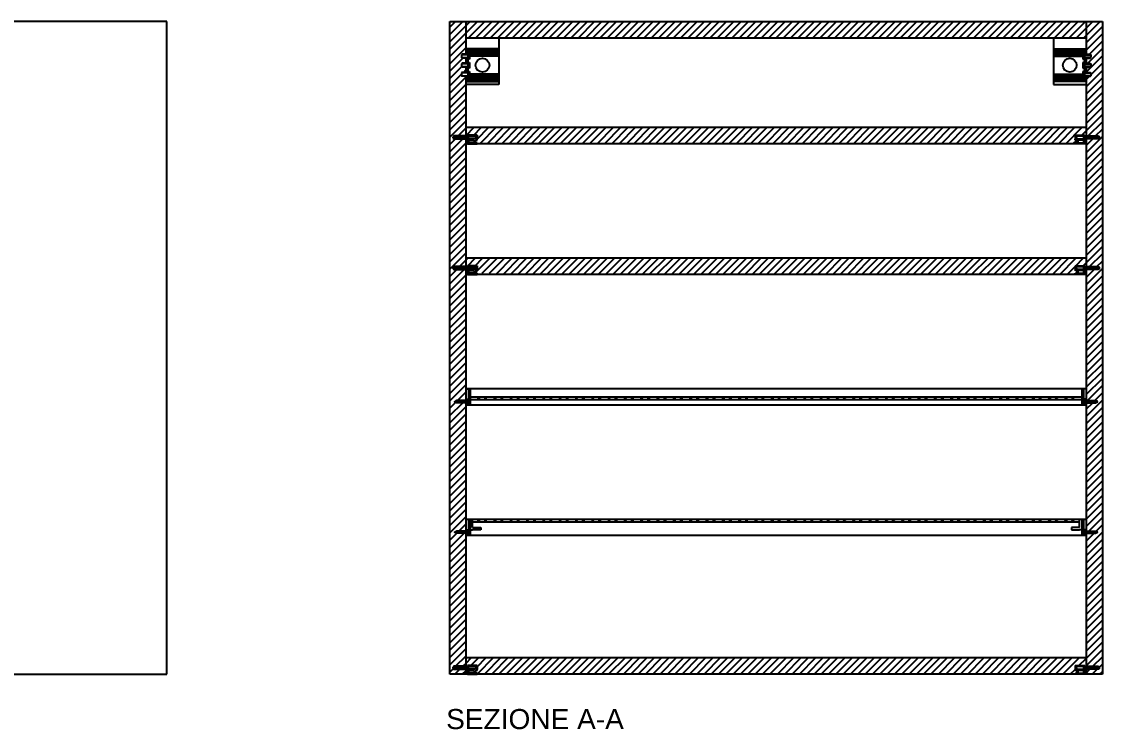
# Model space of a CAD drawing. Header units: millimetres. Extents: x 6384 to 7139, y 3709 to 4012.
# Drawn here: x 6605 to 6737.5, y 3708.5 to 3795.3 of the extents above; entities that cross this region are included whole.
import ezdxf

# ---------------------------------------------------------------- set-up
doc = ezdxf.new("R2010")
doc.units = ezdxf.units.MM
for name, color, linetype in [('linee sezionate', 5, 'Continuous'), ('prospetti', 2, 'Continuous'), ('quote', 3, 'Continuous'), ('viti', 4, 'Continuous')]:
    doc.layers.add(name, color=color, linetype=linetype)
doc.styles.add('underline', font='arial.ttf')

msp = doc.modelspace()

# ---------------------------------------------------------------- hatches: boundary and pattern name
h = msp.add_hatch()
h.set_pattern_fill('ANSI31', color=256, scale=0.2)
h.paths.add_polyline_path([(6734.14, 3765.34), (6735.48, 3765.34), (6735.48, 3766.27), (6659.48, 3766.27), (6659.48, 3765.34), (6660.82, 3765.34), (6660.82, 3764.86), (6660.82, 3764.75), (6660.59, 3764.75), (6660.59, 3764.42), (6660.82, 3764.42), (6734.14, 3764.27), (6734.14, 3764.42), (6734.37, 3764.75), (6734.14, 3764.75)])
h.paths.add_polyline_path([(6734.14, 3781.34), (6735.48, 3781.34), (6735.48, 3782.27), (6659.48, 3782.27), (6659.48, 3781.34), (6660.82, 3781.34), (6660.82, 3780.86), (6660.82, 3780.75), (6660.59, 3780.75), (6660.59, 3780.42), (6660.82, 3780.42), (6734.14, 3780.27), (6734.14, 3780.42), (6734.37, 3780.75), (6734.14, 3780.75)])
h.paths.add_polyline_path([(6735.48, 3795.27), (6659.48, 3795.27), (6659.48, 3793.27), (6735.48, 3793.27)])
h.paths.add_polyline_path([(6659.48, 3780.89), (6657.88, 3780.89), (6657.88, 3781.07), (6657.88, 3781.25), (6659.41, 3781.25), (6659.48, 3781.25), (6659.48, 3788.58), (6658.91, 3788.58), (6658.91, 3789.05), (6659.48, 3789.05), (6659.48, 3789.69), (6658.91, 3789.69), (6658.91, 3790.16), (6659.48, 3790.16), (6659.48, 3790.79), (6658.91, 3790.79), (6658.91, 3791.26), (6659.48, 3791.26), (6659.48, 3791.56), (6659.48, 3795.27), (6657.48, 3795.27), (6657.48, 3715.27), (6659.48, 3715.27), (6659.48, 3715.89), (6657.88, 3715.89), (6657.88, 3716.07), (6657.88, 3716.25), (6659.48, 3716.25), (6659.48, 3732.56), (6658.23, 3732.56), (6658.23, 3732.6), (6658.16, 3732.63), (6658.09, 3732.67), (6658.07, 3732.68), (6658.09, 3732.7), (6658.16, 3732.73), (6658.23, 3732.77), (6658.3, 3732.81), (6659.48, 3732.81), (6659.48, 3732.97), (6659.48, 3748.56), (6658.23, 3748.56), (6658.23, 3748.6), (6658.16, 3748.63), (6658.09, 3748.67), (6658.07, 3748.68), (6658.09, 3748.7), (6658.16, 3748.73), (6658.23, 3748.77), (6658.3, 3748.81), (6659.48, 3748.81), (6659.48, 3748.97), (6659.48, 3764.89), (6657.88, 3764.89), (6657.88, 3765.07), (6657.88, 3765.25), (6659.41, 3765.25), (6659.48, 3765.25)])
h.paths.add_polyline_path([(6737.48, 3795.27), (6735.48, 3795.27), (6735.48, 3793.27), (6735.48, 3791.26), (6736.05, 3791.26), (6736.05, 3790.79), (6735.48, 3790.79), (6735.48, 3790.16), (6736.05, 3790.16), (6736.05, 3789.69), (6735.48, 3789.69), (6735.48, 3789.05), (6736.05, 3789.05), (6736.05, 3788.58), (6735.48, 3788.58), (6735.48, 3781.25), (6737.08, 3781.25), (6737.08, 3781.07), (6737.08, 3780.89), (6735.48, 3780.89), (6735.48, 3765.25), (6737.08, 3765.25), (6737.08, 3765.07), (6737.08, 3764.89), (6735.48, 3764.89), (6735.48, 3748.97), (6735.48, 3748.97), (6735.48, 3748.81), (6736.73, 3748.81), (6736.73, 3748.77), (6736.89, 3748.68), (6736.73, 3748.6), (6736.73, 3748.56), (6735.48, 3748.56), (6735.48, 3732.97), (6735.48, 3732.97), (6735.48, 3732.81), (6736.73, 3732.81), (6736.73, 3732.77), (6736.89, 3732.68), (6736.73, 3732.6), (6736.73, 3732.56), (6735.48, 3732.56), (6735.48, 3716.25), (6737.08, 3716.25), (6737.08, 3716.07), (6737.08, 3715.89), (6735.48, 3715.89), (6735.48, 3715.27), (6737.48, 3715.27)])
h = msp.add_hatch()
h.set_pattern_fill('ANSI31', color=256, scale=0.2)
h.paths.add_polyline_path([(6735.48, 3717.27), (6659.48, 3717.27), (6659.48, 3716.34), (6660.82, 3716.34), (6660.82, 3715.86), (6660.82, 3715.75), (6660.59, 3715.75), (6660.59, 3715.42), (6660.82, 3715.42), (6734.14, 3715.27), (6734.14, 3715.42), (6734.37, 3715.75), (6734.14, 3715.75), (6734.14, 3716.34), (6735.48, 3716.34)])

# ---------------------------------------------------------------- linework, layer by layer
for p, q in [((6659.48, 3790.16), (6659.48, 3790.79)), ((6735.48, 3790.79), (6735.48, 3790.16)), ((6659.48, 3789.05), (6659.48, 3789.69)), ((6735.48, 3789.69), (6735.48, 3789.05))]:
    msp.add_line(p, q)
at = {"layer": 'linee sezionate'}
for p, q in [((6657.48, 3795.27), (6737.48, 3795.27)), ((6657.48, 3715.27), (6657.48, 3795.27)), ((6659.48, 3791.26), (6659.48, 3795.27)), ((6735.48, 3795.27), (6735.48, 3791.26)), ((6737.48, 3795.27), (6737.48, 3715.27)), ((6659.48, 3793.27), (6735.48, 3793.27)), ((6659.48, 3715.27), (6659.48, 3788.58)), ((6735.48, 3788.58), (6735.48, 3715.27)), ((6735.48, 3782.27), (6659.48, 3782.27)), ((6735.48, 3780.27), (6659.48, 3780.27)), ((6735.48, 3766.27), (6659.48, 3766.27)), ((6735.48, 3764.27), (6659.48, 3764.27)), ((6659.78, 3750.27), (6659.78, 3748.27)), ((6659.98, 3750.27), (6659.98, 3748.97)), ((6734.98, 3750.27), (6734.98, 3748.27)), ((6735.18, 3750.27), (6735.18, 3748.27)), ((6659.98, 3748.97), (6659.98, 3748.27)), ((6700.94, 3749.13), (6700.94, 3749.11)), ((6702.94, 3749.13), (6702.94, 3749.11)), ((6708.94, 3749.13), (6708.94, 3749.1)), ((6710.94, 3749.13), (6710.94, 3749.1)), ((6712.94, 3749.12), (6712.94, 3749.09)), ((6716.94, 3749.12), (6716.94, 3749.09)), ((6659.78, 3734.27), (6659.78, 3732.27)), ((6659.78, 3734.27), (6660.28, 3734.27)), ((6659.98, 3734.27), (6659.98, 3732.97)), ((6660.28, 3733.27), (6660.28, 3734.27)), ((6700.94, 3734.13), (6700.94, 3734.11)), ((6702.94, 3734.13), (6702.94, 3734.11)), ((6708.94, 3734.13), (6708.94, 3734.1)), ((6710.94, 3734.13), (6710.94, 3734.1)), ((6712.94, 3734.12), (6712.94, 3734.09)), ((6716.94, 3734.12), (6716.94, 3734.09)), ((6734.68, 3733.27), (6734.68, 3734.27)), ((6734.68, 3734.27), (6735.18, 3734.27)), ((6734.98, 3734.27), (6734.98, 3732.27)), ((6735.18, 3734.27), (6735.18, 3732.27)), ((6659.98, 3732.97), (6660.28, 3732.97)), ((6659.98, 3732.97), (6659.98, 3732.27)), ((6660.28, 3733.27), (6661.28, 3733.27)), ((6661.28, 3732.97), (6660.28, 3732.97)), ((6661.28, 3733.27), (6661.28, 3732.97)), ((6734.68, 3733.27), (6733.68, 3733.27)), ((6733.68, 3733.27), (6733.68, 3732.97)), ((6733.68, 3732.97), (6734.68, 3732.97)), ((6734.98, 3732.97), (6734.68, 3732.97)), ((6735.48, 3717.27), (6659.48, 3717.27)), ((6737.48, 3715.27), (6657.48, 3715.27))]:
    msp.add_line(p, q, dxfattribs=at)
for centre in [(6661.01, 3749.13), (6661.86, 3749.13), (6663.01, 3749.13), (6663.86, 3749.13), (6665.01, 3749.13), (6665.86, 3749.13), (6667.01, 3749.13), (6667.86, 3749.13), (6669.01, 3749.13), (6669.86, 3749.13), (6671.01, 3749.13), (6671.86, 3749.13), (6673.01, 3749.13), (6673.86, 3749.13), (6675.01, 3749.13), (6675.86, 3749.13), (6677.01, 3749.13), (6677.86, 3749.13), (6679.01, 3749.13), (6679.86, 3749.13), (6681.01, 3749.13), (6681.86, 3749.13), (6683.01, 3749.13), (6683.86, 3749.13), (6685.01, 3749.13), (6685.86, 3749.13), (6687.01, 3749.13), (6687.86, 3749.13), (6689.01, 3749.13), (6689.86, 3749.13), (6691.01, 3749.13), (6691.86, 3749.13), (6693.01, 3749.13), (6693.86, 3749.13), (6695.01, 3749.13), (6695.86, 3749.13), (6697.01, 3749.11), (6697.86, 3749.11), (6699.01, 3749.11), (6699.86, 3749.11), (6701.01, 3749.12), (6701.86, 3749.12), (6703.01, 3749.12), (6703.86, 3749.12), (6705.01, 3749.1), (6705.86, 3749.1), (6707.01, 3749.1), (6707.86, 3749.1), (6709.01, 3749.11), (6709.86, 3749.11), (6711.01, 3749.11), (6711.86, 3749.11), (6713.01, 3749.1), (6713.86, 3749.1), (6715.01, 3749.1), (6715.86, 3749.1), (6717.01, 3749.11), (6717.86, 3749.11), (6719.01, 3749.11), (6719.86, 3749.11), (6721.01, 3749.09), (6721.86, 3749.09), (6723.01, 3749.09), (6723.86, 3749.09), (6725.01, 3749.11), (6725.86, 3749.11), (6727.01, 3749.11), (6727.86, 3749.11), (6729.01, 3749.09), (6729.86, 3749.09), (6731.01, 3749.09), (6731.86, 3749.09), (6733.01, 3749.11), (6733.86, 3749.11), (6661.01, 3734.13), (6661.86, 3734.13), (6663.01, 3734.13), (6663.86, 3734.13), (6665.01, 3734.13), (6665.86, 3734.13), (6667.01, 3734.13), (6667.86, 3734.13), (6669.01, 3734.13), (6669.86, 3734.13), (6671.01, 3734.13), (6671.86, 3734.13), (6673.01, 3734.13), (6673.86, 3734.13), (6675.01, 3734.13), (6675.86, 3734.13), (6677.01, 3734.13), (6677.86, 3734.13), (6679.01, 3734.13), (6679.86, 3734.13), (6681.01, 3734.13), (6681.86, 3734.13), (6683.01, 3734.13), (6683.86, 3734.13), (6685.01, 3734.13), (6685.86, 3734.13), (6687.01, 3734.13), (6687.86, 3734.13), (6689.01, 3734.13), (6689.86, 3734.13), (6691.01, 3734.13), (6691.86, 3734.13), (6693.01, 3734.13), (6693.86, 3734.13), (6695.01, 3734.13), (6695.86, 3734.13), (6697.01, 3734.11), (6697.86, 3734.11), (6699.01, 3734.11), (6699.86, 3734.11), (6701.01, 3734.12), (6701.86, 3734.12), (6703.01, 3734.12), (6703.86, 3734.12), (6705.01, 3734.1), (6705.86, 3734.1), (6707.01, 3734.1), (6707.86, 3734.1), (6709.01, 3734.11), (6709.86, 3734.11), (6711.01, 3734.11), (6711.86, 3734.11), (6713.01, 3734.1), (6713.86, 3734.1), (6715.01, 3734.1), (6715.86, 3734.1), (6717.01, 3734.11), (6717.86, 3734.11), (6719.01, 3734.11), (6719.86, 3734.11), (6721.01, 3734.09), (6721.86, 3734.09), (6723.01, 3734.09), (6723.86, 3734.09), (6725.01, 3734.11), (6725.86, 3734.11), (6727.01, 3734.11), (6727.86, 3734.11), (6729.01, 3734.09), (6729.86, 3734.09), (6731.01, 3734.09), (6731.86, 3734.09), (6733.01, 3734.11), (6733.86, 3734.11)]:
    msp.add_circle(centre, 0.0753, dxfattribs=at)
for centre, start, end in [((6661.01, 3749.13), 94.6919, 265.3081), ((6661.86, 3749.13), 274.6919, 85.3081), ((6663.01, 3749.13), 94.6919, 265.3081), ((6663.86, 3749.13), 274.6919, 85.3081), ((6665.01, 3749.13), 94.6919, 265.3081), ((6665.86, 3749.13), 274.6919, 85.3081), ((6667.01, 3749.13), 94.6919, 265.3081), ((6667.86, 3749.13), 274.6919, 85.3081), ((6669.01, 3749.13), 94.6919, 265.3081), ((6669.86, 3749.13), 274.6919, 85.3081), ((6671.01, 3749.13), 94.6919, 265.3081), ((6671.86, 3749.13), 274.6919, 85.3081), ((6673.01, 3749.13), 94.6919, 265.3081), ((6673.86, 3749.13), 274.6919, 85.3081), ((6675.01, 3749.13), 94.6919, 265.3081), ((6675.86, 3749.13), 274.6919, 85.3081), ((6677.01, 3749.13), 94.6919, 265.3081), ((6677.86, 3749.13), 274.6919, 85.3081), ((6679.01, 3749.13), 94.6919, 265.3081), ((6679.86, 3749.13), 274.6919, 85.3081), ((6681.01, 3749.13), 94.6919, 265.3081), ((6681.86, 3749.13), 274.6919, 85.3081), ((6683.01, 3749.13), 94.6919, 265.3081), ((6683.86, 3749.13), 274.6919, 85.3081), ((6685.01, 3749.13), 94.6919, 265.3081), ((6685.86, 3749.13), 274.6919, 85.3081), ((6687.01, 3749.13), 94.6919, 265.3081), ((6687.86, 3749.13), 274.6919, 85.3081), ((6689.01, 3749.13), 94.6919, 265.3081), ((6689.86, 3749.13), 274.6919, 85.3081), ((6691.01, 3749.13), 94.6919, 265.3081), ((6691.86, 3749.13), 274.6919, 85.3081), ((6693.01, 3749.13), 94.6919, 265.3081), ((6693.86, 3749.13), 274.6919, 85.3081), ((6695.01, 3749.13), 94.6919, 265.3081), ((6695.86, 3749.13), 274.6919, 85.3081), ((6701.01, 3749.12), 94.6919, 265.3081), ((6701.86, 3749.12), 274.6919, 85.3081), ((6703.01, 3749.12), 94.6919, 265.3081), ((6703.86, 3749.12), 274.6919, 85.3081), ((6715.86, 3749.11), 274.6919, 85.3081), ((6725.01, 3749.11), 94.6919, 265.3081), ((6725.86, 3749.11), 274.6919, 85.3081), ((6727.01, 3749.11), 94.6919, 265.3081), ((6727.86, 3749.11), 274.6919, 85.3081), ((6733.01, 3749.11), 94.6919, 265.3081), ((6733.86, 3749.11), 274.6919, 85.3081), ((6661.01, 3734.13), 94.6919, 265.3081), ((6661.86, 3734.13), 274.6919, 85.3081), ((6663.01, 3734.13), 94.6919, 265.3081), ((6663.86, 3734.13), 274.6919, 85.3081), ((6665.01, 3734.13), 94.6919, 265.3081), ((6665.86, 3734.13), 274.6919, 85.3081), ((6667.01, 3734.13), 94.6919, 265.3081), ((6667.86, 3734.13), 274.6919, 85.3081), ((6669.01, 3734.13), 94.6919, 265.3081), ((6669.86, 3734.13), 274.6919, 85.3081), ((6671.01, 3734.13), 94.6919, 265.3081), ((6671.86, 3734.13), 274.6919, 85.3081), ((6673.01, 3734.13), 94.6919, 265.3081), ((6673.86, 3734.13), 274.6919, 85.3081), ((6675.01, 3734.13), 94.6919, 265.3081), ((6675.86, 3734.13), 274.6919, 85.3081), ((6677.01, 3734.13), 94.6919, 265.3081), ((6677.86, 3734.13), 274.6919, 85.3081), ((6679.01, 3734.13), 94.6919, 265.3081), ((6679.86, 3734.13), 274.6919, 85.3081), ((6681.01, 3734.13), 94.6919, 265.3081), ((6681.86, 3734.13), 274.6919, 85.3081), ((6683.01, 3734.13), 94.6919, 265.3081), ((6683.86, 3734.13), 274.6919, 85.3081), ((6685.01, 3734.13), 94.6919, 265.3081), ((6685.86, 3734.13), 274.6919, 85.3081), ((6687.01, 3734.13), 94.6919, 265.3081), ((6687.86, 3734.13), 274.6919, 85.3081), ((6689.01, 3734.13), 94.6919, 265.3081), ((6689.86, 3734.13), 274.6919, 85.3081), ((6691.01, 3734.13), 94.6919, 265.3081), ((6691.86, 3734.13), 274.6919, 85.3081), ((6693.01, 3734.13), 94.6919, 265.3081), ((6693.86, 3734.13), 274.6919, 85.3081), ((6695.01, 3734.13), 94.6919, 265.3081), ((6695.86, 3734.13), 274.6919, 85.3081), ((6701.01, 3734.12), 94.6919, 265.3081), ((6701.86, 3734.12), 274.6919, 85.3081), ((6703.01, 3734.12), 94.6919, 265.3081), ((6703.86, 3734.12), 274.6919, 85.3081), ((6715.86, 3734.11), 274.6919, 85.3081), ((6725.01, 3734.11), 94.6919, 265.3081), ((6725.86, 3734.11), 274.6919, 85.3081), ((6727.01, 3734.11), 94.6919, 265.3081), ((6727.86, 3734.11), 274.6919, 85.3081), ((6733.01, 3734.11), 94.6919, 265.3081), ((6733.86, 3734.11), 274.6919, 85.3081)]:
    msp.add_arc(centre, 0.0753, start, end, dxfattribs=at)
at = {"layer": 'prospetti'}
for p, q in [((6622.81, 3795.27), (6582.81, 3795.27)), ((6622.81, 3715.27), (6622.81, 3795.27)), ((6663.48, 3793.27), (6663.48, 3787.57)), ((6731.48, 3793.27), (6731.48, 3787.57)), ((6663.48, 3787.57), (6659.48, 3787.57)), ((6731.48, 3787.57), (6735.48, 3787.57)), ((6735.48, 3750.27), (6659.48, 3750.27)), ((6659.48, 3750.27), (6659.78, 3750.27)), ((6735.48, 3748.27), (6659.48, 3748.27)), ((6659.98, 3749.27), (6734.98, 3749.27)), ((6659.98, 3748.97), (6734.98, 3748.97)), ((6659.48, 3734.27), (6735.48, 3734.27)), ((6660.28, 3733.97), (6734.68, 3733.97)), ((6735.48, 3732.27), (6659.48, 3732.27)), ((6582.81, 3715.27), (6622.81, 3715.27))]:
    msp.add_line(p, q, dxfattribs=at)
at = {"layer": 'viti'}
for p, q in [((6658.98, 3791.26), (6658.91, 3791.2)), ((6659.68, 3791.2), (6658.91, 3791.2)), ((6658.91, 3791.2), (6658.91, 3790.85)), ((6658.91, 3790.85), (6659.68, 3790.85)), ((6658.98, 3790.79), (6658.91, 3790.85)), ((6659.68, 3791.26), (6658.98, 3791.26)), ((6659.68, 3790.79), (6658.98, 3790.79)), ((6663.48, 3791.92), (6659.48, 3791.92)), ((6659.58, 3791.92), (6659.48, 3791.56)), ((6659.48, 3791.92), (6659.48, 3791.92)), ((6659.48, 3791.56), (6659.48, 3791.26)), ((6659.68, 3791.26), (6659.48, 3791.26)), ((6659.68, 3791.2), (6659.48, 3791.2)), ((6659.48, 3790.85), (6659.68, 3790.85)), ((6659.68, 3790.79), (6659.48, 3790.79)), ((6659.48, 3790.79), (6659.48, 3790.16)), ((6659.48, 3790.79), (6659.48, 3790.16)), ((6659.78, 3791.92), (6659.68, 3791.56)), ((6659.68, 3791.56), (6659.68, 3788.29)), ((6663.48, 3791.48), (6659.68, 3791.48)), ((6659.74, 3791.31), (6659.68, 3791.3)), ((6659.74, 3791.31), (6659.68, 3791.3)), ((6659.75, 3791.31), (6659.68, 3791.3)), ((6659.75, 3791.31), (6659.68, 3791.3)), ((6659.68, 3791.3), (6659.68, 3790.76)), ((6659.68, 3791.3), (6659.68, 3790.76)), ((6659.68, 3791.3), (6659.68, 3790.76)), ((6659.68, 3791.3), (6659.68, 3790.76)), ((6659.68, 3790.76), (6659.74, 3790.74)), ((6659.68, 3790.76), (6659.74, 3790.74)), ((6659.68, 3790.76), (6659.75, 3790.74)), ((6659.68, 3790.76), (6659.75, 3790.74)), ((6663.48, 3791.7), (6659.72, 3791.7)), ((6659.74, 3791.38), (6659.88, 3791.37)), ((6659.74, 3790.68), (6659.74, 3791.38)), ((6659.88, 3790.68), (6659.74, 3790.68)), ((6659.75, 3791.38), (6659.89, 3791.37)), ((6659.75, 3790.68), (6659.75, 3791.38)), ((6659.89, 3790.68), (6659.75, 3790.68)), ((6659.88, 3791.37), (6659.88, 3790.68)), ((6663.48, 3791.27), (6659.88, 3791.27)), ((6663.48, 3791.03), (6659.88, 3791.03)), ((6659.89, 3791.37), (6659.89, 3790.68)), ((6663.48, 3791.92), (6663.48, 3787.92)), ((6731.48, 3791.92), (6735.48, 3791.92)), ((6731.48, 3791.92), (6731.48, 3787.92)), ((6731.48, 3791.7), (6735.24, 3791.7)), ((6731.48, 3791.48), (6735.28, 3791.48)), ((6731.48, 3791.27), (6735.08, 3791.27)), ((6731.48, 3791.03), (6735.08, 3791.03)), ((6735.21, 3791.38), (6735.07, 3791.37)), ((6735.07, 3791.37), (6735.07, 3790.68)), ((6735.07, 3790.68), (6735.21, 3790.68)), ((6735.22, 3791.38), (6735.08, 3791.37)), ((6735.22, 3791.38), (6735.08, 3791.37)), ((6735.08, 3791.37), (6735.08, 3790.68)), ((6735.08, 3791.37), (6735.08, 3790.68)), ((6735.08, 3790.68), (6735.22, 3790.68)), ((6735.08, 3790.68), (6735.22, 3790.68)), ((6735.18, 3791.92), (6735.28, 3791.56)), ((6735.21, 3790.68), (6735.21, 3791.38)), ((6735.21, 3791.31), (6735.28, 3791.3)), ((6735.21, 3791.31), (6735.28, 3791.3)), ((6735.28, 3790.76), (6735.21, 3790.74)), ((6735.28, 3790.76), (6735.21, 3790.74)), ((6735.22, 3790.68), (6735.22, 3791.38)), ((6735.22, 3790.68), (6735.22, 3791.38)), ((6735.22, 3791.31), (6735.28, 3791.3)), ((6735.22, 3791.31), (6735.28, 3791.3)), ((6735.22, 3791.31), (6735.28, 3791.3)), ((6735.22, 3791.31), (6735.28, 3791.3)), ((6735.28, 3790.76), (6735.22, 3790.74)), ((6735.28, 3790.76), (6735.22, 3790.74)), ((6735.28, 3790.76), (6735.22, 3790.74)), ((6735.28, 3790.76), (6735.22, 3790.74)), ((6735.28, 3791.56), (6735.28, 3788.29)), ((6735.28, 3791.3), (6735.28, 3790.76)), ((6735.28, 3791.3), (6735.28, 3790.76)), ((6735.28, 3791.3), (6735.28, 3790.76)), ((6735.28, 3791.3), (6735.28, 3790.76)), ((6735.28, 3791.3), (6735.28, 3790.76)), ((6735.28, 3791.3), (6735.28, 3790.76)), ((6735.28, 3791.26), (6735.48, 3791.26)), ((6735.28, 3791.26), (6735.48, 3791.26)), ((6735.28, 3791.26), (6735.98, 3791.26)), ((6735.28, 3791.2), (6735.48, 3791.2)), ((6735.28, 3791.2), (6735.48, 3791.2)), ((6735.28, 3791.2), (6736.05, 3791.2)), ((6735.48, 3790.85), (6735.28, 3790.85)), ((6735.48, 3790.85), (6735.28, 3790.85)), ((6736.05, 3790.85), (6735.28, 3790.85)), ((6735.28, 3790.79), (6735.48, 3790.79)), ((6735.28, 3790.79), (6735.48, 3790.79)), ((6735.28, 3790.79), (6735.98, 3790.79)), ((6735.38, 3791.92), (6735.48, 3791.56)), ((6735.48, 3791.92), (6735.48, 3791.92)), ((6735.48, 3791.56), (6735.48, 3791.26)), ((6735.48, 3790.79), (6735.48, 3790.16)), ((6735.48, 3790.79), (6735.48, 3790.16)), ((6735.48, 3790.79), (6735.48, 3790.16)), ((6735.98, 3791.26), (6736.05, 3791.2)), ((6735.98, 3790.79), (6736.05, 3790.85)), ((6736.05, 3791.2), (6736.05, 3790.85)), ((6658.98, 3790.16), (6658.91, 3790.1)), ((6659.68, 3790.1), (6658.91, 3790.1)), ((6658.91, 3790.1), (6658.91, 3789.75)), ((6658.91, 3789.75), (6659.68, 3789.75)), ((6658.98, 3789.69), (6658.91, 3789.75)), ((6659.68, 3790.16), (6658.98, 3790.16)), ((6659.68, 3789.69), (6658.98, 3789.69)), ((6659.68, 3790.16), (6659.48, 3790.16)), ((6659.68, 3790.1), (6659.48, 3790.1)), ((6659.48, 3789.75), (6659.68, 3789.75)), ((6659.68, 3789.69), (6659.48, 3789.69)), ((6659.48, 3789.69), (6659.48, 3789.05)), ((6659.48, 3789.69), (6659.48, 3789.05)), ((6659.74, 3790.21), (6659.68, 3790.19)), ((6659.74, 3790.21), (6659.68, 3790.19)), ((6659.75, 3790.21), (6659.68, 3790.19)), ((6659.75, 3790.21), (6659.68, 3790.19)), ((6659.68, 3790.19), (6659.68, 3789.65)), ((6659.68, 3790.19), (6659.68, 3789.65)), ((6659.68, 3790.19), (6659.68, 3789.65)), ((6659.68, 3790.19), (6659.68, 3789.65)), ((6659.68, 3789.65), (6659.74, 3789.64)), ((6659.68, 3789.65), (6659.74, 3789.64)), ((6659.68, 3789.65), (6659.75, 3789.64)), ((6659.68, 3789.65), (6659.75, 3789.64)), ((6659.74, 3790.27), (6659.88, 3790.27)), ((6659.74, 3789.57), (6659.74, 3790.27)), ((6659.88, 3789.58), (6659.74, 3789.57)), ((6659.75, 3790.27), (6659.89, 3790.27)), ((6659.75, 3789.57), (6659.75, 3790.27)), ((6659.89, 3789.58), (6659.75, 3789.57)), ((6659.88, 3790.27), (6659.88, 3789.58)), ((6659.89, 3790.27), (6659.89, 3789.58)), ((6735.21, 3790.27), (6735.07, 3790.27)), ((6735.07, 3790.27), (6735.07, 3789.58)), ((6735.07, 3789.58), (6735.21, 3789.57)), ((6735.22, 3790.27), (6735.08, 3790.27)), ((6735.08, 3790.27), (6735.08, 3789.58)), ((6735.22, 3790.27), (6735.08, 3790.27)), ((6735.08, 3790.27), (6735.08, 3789.58)), ((6735.08, 3789.58), (6735.22, 3789.57)), ((6735.08, 3789.58), (6735.22, 3789.57)), ((6735.21, 3789.57), (6735.21, 3790.27)), ((6735.21, 3790.21), (6735.28, 3790.19)), ((6735.21, 3790.21), (6735.28, 3790.19)), ((6735.28, 3789.65), (6735.21, 3789.64)), ((6735.28, 3789.65), (6735.21, 3789.64)), ((6735.22, 3789.57), (6735.22, 3790.27)), ((6735.22, 3789.57), (6735.22, 3790.27)), ((6735.22, 3790.21), (6735.28, 3790.19)), ((6735.22, 3790.21), (6735.28, 3790.19)), ((6735.22, 3790.21), (6735.28, 3790.19)), ((6735.22, 3790.21), (6735.28, 3790.19)), ((6735.28, 3789.65), (6735.22, 3789.64)), ((6735.28, 3789.65), (6735.22, 3789.64)), ((6735.28, 3789.65), (6735.22, 3789.64)), ((6735.28, 3789.65), (6735.22, 3789.64)), ((6735.28, 3790.19), (6735.28, 3789.65)), ((6735.28, 3790.19), (6735.28, 3789.65)), ((6735.28, 3790.19), (6735.28, 3789.65)), ((6735.28, 3790.19), (6735.28, 3789.65)), ((6735.28, 3790.19), (6735.28, 3789.65)), ((6735.28, 3790.19), (6735.28, 3789.65)), ((6735.28, 3790.16), (6735.48, 3790.16)), ((6735.28, 3790.16), (6735.48, 3790.16)), ((6735.28, 3790.16), (6735.98, 3790.16)), ((6735.28, 3790.1), (6735.48, 3790.1)), ((6735.28, 3790.1), (6735.48, 3790.1)), ((6735.28, 3790.1), (6736.05, 3790.1)), ((6735.48, 3789.75), (6735.28, 3789.75)), ((6735.48, 3789.75), (6735.28, 3789.75)), ((6736.05, 3789.75), (6735.28, 3789.75)), ((6735.28, 3789.69), (6735.48, 3789.69)), ((6735.28, 3789.69), (6735.48, 3789.69)), ((6735.28, 3789.69), (6735.98, 3789.69)), ((6735.48, 3789.69), (6735.48, 3789.05)), ((6735.48, 3789.69), (6735.48, 3789.05)), ((6735.48, 3789.69), (6735.48, 3789.05)), ((6735.98, 3790.16), (6736.05, 3790.1)), ((6735.98, 3789.69), (6736.05, 3789.75)), ((6736.05, 3790.1), (6736.05, 3789.75)), ((6658.98, 3789.05), (6658.91, 3788.99)), ((6659.68, 3788.99), (6658.91, 3788.99)), ((6658.91, 3788.99), (6658.91, 3788.64)), ((6658.91, 3788.64), (6659.68, 3788.64)), ((6658.98, 3788.58), (6658.91, 3788.64)), ((6659.68, 3789.05), (6658.98, 3789.05)), ((6659.68, 3788.58), (6658.98, 3788.58)), ((6659.68, 3789.05), (6659.48, 3789.05)), ((6659.68, 3788.99), (6659.48, 3788.99)), ((6659.48, 3788.64), (6659.68, 3788.64)), ((6659.48, 3788.58), (6659.48, 3788.29)), ((6659.68, 3788.58), (6659.48, 3788.58)), ((6659.58, 3787.92), (6659.48, 3788.29)), ((6659.74, 3789.1), (6659.68, 3789.09)), ((6659.74, 3789.1), (6659.68, 3789.09)), ((6659.75, 3789.1), (6659.68, 3789.09)), ((6659.75, 3789.1), (6659.68, 3789.09)), ((6659.68, 3789.09), (6659.68, 3788.55)), ((6659.68, 3789.09), (6659.68, 3788.55)), ((6659.68, 3789.09), (6659.68, 3788.55)), ((6659.68, 3789.09), (6659.68, 3788.55)), ((6659.68, 3788.55), (6659.74, 3788.53)), ((6659.68, 3788.55), (6659.74, 3788.53)), ((6659.68, 3788.55), (6659.75, 3788.53)), ((6659.68, 3788.55), (6659.75, 3788.53)), ((6663.48, 3788.37), (6659.68, 3788.37)), ((6659.78, 3787.92), (6659.68, 3788.29)), ((6663.48, 3788.15), (6659.72, 3788.15)), ((6659.74, 3789.17), (6659.88, 3789.16)), ((6659.74, 3788.47), (6659.74, 3789.17)), ((6659.88, 3788.47), (6659.74, 3788.47)), ((6659.75, 3789.17), (6659.89, 3789.16)), ((6659.75, 3788.47), (6659.75, 3789.17)), ((6659.89, 3788.47), (6659.75, 3788.47)), ((6659.88, 3789.16), (6659.88, 3788.47)), ((6663.48, 3788.82), (6659.88, 3788.82)), ((6663.48, 3788.58), (6659.88, 3788.58)), ((6659.89, 3789.16), (6659.89, 3788.47)), ((6731.48, 3788.82), (6735.08, 3788.82)), ((6731.48, 3788.58), (6735.08, 3788.58)), ((6731.48, 3788.37), (6735.28, 3788.37)), ((6731.48, 3788.15), (6735.24, 3788.15)), ((6735.21, 3789.17), (6735.07, 3789.16)), ((6735.07, 3789.16), (6735.07, 3788.47)), ((6735.07, 3788.47), (6735.21, 3788.47)), ((6735.22, 3789.17), (6735.08, 3789.16)), ((6735.22, 3789.17), (6735.08, 3789.16)), ((6735.08, 3789.16), (6735.08, 3788.47)), ((6735.08, 3789.16), (6735.08, 3788.47)), ((6735.08, 3788.47), (6735.22, 3788.47)), ((6735.08, 3788.47), (6735.22, 3788.47)), ((6735.18, 3787.92), (6735.28, 3788.29)), ((6735.21, 3788.47), (6735.21, 3789.17)), ((6735.21, 3789.1), (6735.28, 3789.09)), ((6735.21, 3789.1), (6735.28, 3789.09)), ((6735.28, 3788.55), (6735.21, 3788.53)), ((6735.28, 3788.55), (6735.21, 3788.53)), ((6735.22, 3788.47), (6735.22, 3789.17)), ((6735.22, 3788.47), (6735.22, 3789.17)), ((6735.22, 3789.1), (6735.28, 3789.09)), ((6735.22, 3789.1), (6735.28, 3789.09)), ((6735.22, 3789.1), (6735.28, 3789.09)), ((6735.22, 3789.1), (6735.28, 3789.09)), ((6735.28, 3788.55), (6735.22, 3788.53)), ((6735.28, 3788.55), (6735.22, 3788.53)), ((6735.28, 3788.55), (6735.22, 3788.53)), ((6735.28, 3788.55), (6735.22, 3788.53)), ((6735.28, 3789.09), (6735.28, 3788.55)), ((6735.28, 3789.09), (6735.28, 3788.55)), ((6735.28, 3789.09), (6735.28, 3788.55)), ((6735.28, 3789.09), (6735.28, 3788.55)), ((6735.28, 3789.09), (6735.28, 3788.55)), ((6735.28, 3789.09), (6735.28, 3788.55)), ((6735.28, 3789.05), (6735.48, 3789.05)), ((6735.28, 3789.05), (6735.48, 3789.05)), ((6735.28, 3789.05), (6735.98, 3789.05)), ((6735.28, 3788.99), (6735.48, 3788.99)), ((6735.28, 3788.99), (6735.48, 3788.99)), ((6735.28, 3788.99), (6736.05, 3788.99)), ((6735.48, 3788.64), (6735.28, 3788.64)), ((6735.48, 3788.64), (6735.28, 3788.64)), ((6736.05, 3788.64), (6735.28, 3788.64)), ((6735.28, 3788.58), (6735.48, 3788.58)), ((6735.28, 3788.58), (6735.48, 3788.58)), ((6735.28, 3788.58), (6735.98, 3788.58)), ((6735.38, 3787.92), (6735.48, 3788.29)), ((6735.48, 3788.58), (6735.48, 3788.29)), ((6735.98, 3789.05), (6736.05, 3788.99)), ((6735.98, 3788.58), (6736.05, 3788.64)), ((6736.05, 3788.99), (6736.05, 3788.64)), ((6659.48, 3787.92), (6663.48, 3787.92)), ((6659.48, 3787.92), (6659.48, 3787.92)), ((6735.48, 3787.92), (6731.48, 3787.92)), ((6735.48, 3787.92), (6735.48, 3787.92)), ((6657.96, 3781.25), (6657.88, 3781.19)), ((6657.88, 3781.19), (6657.88, 3780.95)), ((6657.88, 3781.13), (6657.92, 3781.16)), ((6657.88, 3781.02), (6657.88, 3781.13)), ((6657.92, 3780.98), (6657.88, 3781.02)), ((6657.88, 3780.95), (6657.96, 3780.89)), ((6657.92, 3781.16), (6657.95, 3781.2)), ((6658.4, 3781.17), (6657.92, 3781.16)), ((6657.92, 3780.98), (6658.4, 3780.98)), ((6657.95, 3780.95), (6657.92, 3780.98)), ((6657.95, 3781.2), (6658.4, 3781.2)), ((6658.4, 3780.95), (6657.95, 3780.95)), ((6659.41, 3781.25), (6657.96, 3781.25)), ((6657.96, 3780.95), (6657.96, 3780.89)), ((6657.96, 3780.89), (6659.41, 3780.89)), ((6658.4, 3781.24), (6658.4, 3780.9)), ((6658.4, 3781.24), (6658.48, 3781.19)), ((6658.4, 3780.9), (6658.48, 3780.95)), ((6659.44, 3781.21), (6658.45, 3781.21)), ((6659.44, 3780.93), (6658.45, 3780.93)), ((6659.41, 3781.19), (6658.48, 3781.19)), ((6659.41, 3780.95), (6658.48, 3780.95)), ((6659.41, 3781.21), (6659.41, 3781.25)), ((6659.41, 3781.25), (6659.48, 3781.24)), ((6659.48, 3781.24), (6659.41, 3781.19)), ((6659.41, 3780.95), (6659.41, 3781.19)), ((6659.48, 3780.9), (6659.41, 3780.95)), ((6659.41, 3780.89), (6659.41, 3780.93)), ((6659.48, 3780.9), (6659.41, 3780.89)), ((6659.48, 3780.9), (6659.48, 3781.24)), ((6659.48, 3781.14), (6659.64, 3781.14)), ((6659.64, 3781), (6659.48, 3781)), ((6660.82, 3781.34), (6659.64, 3781.34)), ((6659.64, 3781.23), (6659.64, 3781.34)), ((6659.64, 3781.23), (6660.56, 3781.23)), ((6659.76, 3781.21), (6659.64, 3781.21)), ((6659.64, 3781.21), (6659.64, 3780.92)), ((6659.64, 3780.92), (6659.76, 3780.92)), ((6660.56, 3780.91), (6659.64, 3780.91)), ((6659.64, 3780.75), (6659.64, 3780.91)), ((6659.64, 3780.75), (6659.68, 3780.75)), ((6659.68, 3780.42), (6659.64, 3780.42)), ((6659.64, 3780.27), (6659.64, 3780.42)), ((6659.64, 3780.27), (6660.82, 3780.27)), ((6659.68, 3780.42), (6659.68, 3780.75)), ((6659.7, 3781.21), (6659.7, 3780.92)), ((6659.76, 3781.08), (6659.7, 3781.08)), ((6659.76, 3781.06), (6659.7, 3781.06)), ((6659.76, 3780.92), (6659.76, 3781.21)), ((6659.79, 3780.75), (6660.48, 3780.75)), ((6659.79, 3780.75), (6659.79, 3780.42)), ((6660.48, 3780.42), (6659.79, 3780.42)), ((6660.48, 3780.75), (6660.48, 3780.42)), ((6660.59, 3780.42), (6660.59, 3780.75)), ((6660.59, 3780.75), (6660.82, 3780.75)), ((6660.82, 3780.42), (6660.59, 3780.42)), ((6660.82, 3781.34), (6660.82, 3780.86)), ((6660.82, 3780.75), (6660.82, 3780.86)), ((6660.82, 3780.27), (6660.82, 3780.42)), ((6734.14, 3781.34), (6735.32, 3781.34)), ((6734.14, 3781.34), (6734.14, 3780.86)), ((6734.14, 3780.75), (6734.14, 3780.86)), ((6734.37, 3780.75), (6734.14, 3780.75)), ((6734.14, 3780.27), (6734.14, 3780.42)), ((6734.14, 3780.42), (6734.37, 3780.42)), ((6735.32, 3780.27), (6734.14, 3780.27)), ((6734.37, 3780.42), (6734.37, 3780.75)), ((6735.32, 3781.23), (6734.4, 3781.23)), ((6734.4, 3780.91), (6735.32, 3780.91)), ((6735.17, 3780.75), (6734.48, 3780.75)), ((6734.48, 3780.75), (6734.48, 3780.42)), ((6734.48, 3780.42), (6735.17, 3780.42)), ((6735.17, 3780.75), (6735.17, 3780.42)), ((6735.2, 3781.21), (6735.32, 3781.21)), ((6735.2, 3780.92), (6735.2, 3781.21)), ((6735.2, 3781.08), (6735.26, 3781.08)), ((6735.2, 3781.06), (6735.26, 3781.06)), ((6735.32, 3780.92), (6735.2, 3780.92)), ((6735.26, 3781.21), (6735.26, 3780.92)), ((6735.32, 3780.75), (6735.28, 3780.75)), ((6735.28, 3780.42), (6735.28, 3780.75)), ((6735.28, 3780.42), (6735.32, 3780.42)), ((6735.32, 3781.23), (6735.32, 3781.34)), ((6735.32, 3781.21), (6735.32, 3780.92)), ((6735.48, 3781.14), (6735.32, 3781.14)), ((6735.32, 3781), (6735.48, 3781)), ((6735.32, 3780.75), (6735.32, 3780.91)), ((6735.32, 3780.27), (6735.32, 3780.42)), ((6735.55, 3781.25), (6735.48, 3781.24)), ((6735.48, 3780.9), (6735.48, 3781.24)), ((6735.48, 3781.24), (6735.55, 3781.19)), ((6735.48, 3780.9), (6735.55, 3780.95)), ((6735.48, 3780.9), (6735.55, 3780.89)), ((6735.52, 3781.21), (6736.51, 3781.21)), ((6735.52, 3780.93), (6736.51, 3780.93)), ((6735.55, 3781.25), (6737, 3781.25)), ((6735.55, 3781.21), (6735.55, 3781.25)), ((6735.55, 3780.95), (6735.55, 3781.19)), ((6735.55, 3781.19), (6736.48, 3781.19)), ((6735.55, 3780.95), (6736.48, 3780.95)), ((6735.55, 3780.89), (6735.55, 3780.93)), ((6737, 3780.89), (6735.55, 3780.89)), ((6736.56, 3781.24), (6736.48, 3781.19)), ((6736.56, 3780.9), (6736.48, 3780.95)), ((6736.56, 3781.24), (6736.56, 3780.9)), ((6737.01, 3781.2), (6736.56, 3781.2)), ((6736.56, 3781.17), (6737.04, 3781.16)), ((6737.04, 3780.98), (6736.56, 3780.98)), ((6736.56, 3780.95), (6737.01, 3780.95)), ((6737, 3781.25), (6737.08, 3781.19)), ((6737, 3780.95), (6737, 3780.89)), ((6737.08, 3780.95), (6737, 3780.89)), ((6737.04, 3781.16), (6737.01, 3781.2)), ((6737.01, 3780.95), (6737.04, 3780.98)), ((6737.08, 3781.13), (6737.04, 3781.16)), ((6737.04, 3780.98), (6737.08, 3781.02)), ((6737.08, 3781.19), (6737.08, 3780.95)), ((6737.08, 3781.02), (6737.08, 3781.13)), ((6657.96, 3765.25), (6657.88, 3765.19)), ((6657.88, 3765.19), (6657.88, 3764.95)), ((6657.88, 3765.13), (6657.92, 3765.16)), ((6657.88, 3765.02), (6657.88, 3765.13)), ((6657.92, 3764.98), (6657.88, 3765.02)), ((6657.88, 3764.95), (6657.96, 3764.89)), ((6657.92, 3765.16), (6657.95, 3765.2)), ((6658.4, 3765.17), (6657.92, 3765.16)), ((6657.92, 3764.98), (6658.4, 3764.98)), ((6657.95, 3764.95), (6657.92, 3764.98)), ((6657.95, 3765.2), (6658.4, 3765.2)), ((6658.4, 3764.95), (6657.95, 3764.95)), ((6659.41, 3765.25), (6657.96, 3765.25)), ((6657.96, 3764.95), (6657.96, 3764.89)), ((6657.96, 3764.89), (6659.41, 3764.89)), ((6658.4, 3765.24), (6658.4, 3764.9)), ((6658.4, 3765.24), (6658.48, 3765.19)), ((6658.4, 3764.9), (6658.48, 3764.95)), ((6659.44, 3765.21), (6658.45, 3765.21)), ((6659.44, 3764.93), (6658.45, 3764.93)), ((6659.41, 3765.19), (6658.48, 3765.19)), ((6659.41, 3764.95), (6658.48, 3764.95)), ((6659.41, 3765.21), (6659.41, 3765.25)), ((6659.41, 3765.25), (6659.48, 3765.24)), ((6659.48, 3765.24), (6659.41, 3765.19)), ((6659.41, 3764.95), (6659.41, 3765.19)), ((6659.48, 3764.9), (6659.41, 3764.95)), ((6659.41, 3764.89), (6659.41, 3764.93)), ((6659.48, 3764.9), (6659.41, 3764.89)), ((6659.48, 3764.9), (6659.48, 3765.24)), ((6659.48, 3765.14), (6659.64, 3765.14)), ((6659.64, 3765), (6659.48, 3765)), ((6660.82, 3765.34), (6659.64, 3765.34)), ((6659.64, 3765.23), (6659.64, 3765.34)), ((6659.64, 3765.23), (6660.56, 3765.23)), ((6659.76, 3765.21), (6659.64, 3765.21)), ((6659.64, 3765.21), (6659.64, 3764.92)), ((6659.64, 3764.92), (6659.76, 3764.92)), ((6660.56, 3764.91), (6659.64, 3764.91)), ((6659.64, 3764.75), (6659.64, 3764.91)), ((6659.64, 3764.75), (6659.68, 3764.75)), ((6659.68, 3764.42), (6659.64, 3764.42)), ((6659.64, 3764.27), (6659.64, 3764.42)), ((6659.64, 3764.27), (6660.82, 3764.27)), ((6659.68, 3764.42), (6659.68, 3764.75)), ((6659.7, 3765.21), (6659.7, 3764.92)), ((6659.76, 3765.08), (6659.7, 3765.08)), ((6659.76, 3765.06), (6659.7, 3765.06)), ((6659.76, 3764.92), (6659.76, 3765.21)), ((6659.79, 3764.75), (6660.48, 3764.75)), ((6659.79, 3764.75), (6659.79, 3764.42)), ((6660.48, 3764.42), (6659.79, 3764.42)), ((6660.48, 3764.75), (6660.48, 3764.42)), ((6660.59, 3764.42), (6660.59, 3764.75)), ((6660.59, 3764.75), (6660.82, 3764.75)), ((6660.82, 3764.42), (6660.59, 3764.42)), ((6660.82, 3765.34), (6660.82, 3764.86)), ((6660.82, 3764.75), (6660.82, 3764.86)), ((6660.82, 3764.27), (6660.82, 3764.42)), ((6734.14, 3765.34), (6735.32, 3765.34)), ((6734.14, 3765.34), (6734.14, 3764.86)), ((6734.14, 3764.75), (6734.14, 3764.86)), ((6734.37, 3764.75), (6734.14, 3764.75)), ((6734.14, 3764.27), (6734.14, 3764.42)), ((6734.14, 3764.42), (6734.37, 3764.42)), ((6735.32, 3764.27), (6734.14, 3764.27)), ((6734.37, 3764.42), (6734.37, 3764.75)), ((6735.32, 3765.23), (6734.4, 3765.23)), ((6734.4, 3764.91), (6735.32, 3764.91)), ((6735.17, 3764.75), (6734.48, 3764.75)), ((6734.48, 3764.75), (6734.48, 3764.42)), ((6734.48, 3764.42), (6735.17, 3764.42)), ((6735.17, 3764.75), (6735.17, 3764.42)), ((6735.2, 3765.21), (6735.32, 3765.21)), ((6735.2, 3764.92), (6735.2, 3765.21)), ((6735.2, 3765.08), (6735.26, 3765.08)), ((6735.2, 3765.06), (6735.26, 3765.06)), ((6735.32, 3764.92), (6735.2, 3764.92)), ((6735.26, 3765.21), (6735.26, 3764.92)), ((6735.32, 3764.75), (6735.28, 3764.75)), ((6735.28, 3764.42), (6735.28, 3764.75)), ((6735.28, 3764.42), (6735.32, 3764.42)), ((6735.32, 3765.23), (6735.32, 3765.34)), ((6735.32, 3765.21), (6735.32, 3764.92)), ((6735.48, 3765.14), (6735.32, 3765.14)), ((6735.32, 3765), (6735.48, 3765)), ((6735.32, 3764.75), (6735.32, 3764.91)), ((6735.32, 3764.27), (6735.32, 3764.42)), ((6735.55, 3765.25), (6735.48, 3765.24)), ((6735.48, 3764.9), (6735.48, 3765.24)), ((6735.48, 3765.24), (6735.55, 3765.19)), ((6735.48, 3764.9), (6735.55, 3764.95)), ((6735.48, 3764.9), (6735.55, 3764.89)), ((6735.52, 3765.21), (6736.51, 3765.21)), ((6735.52, 3764.93), (6736.51, 3764.93)), ((6735.55, 3765.25), (6737, 3765.25)), ((6735.55, 3765.21), (6735.55, 3765.25)), ((6735.55, 3764.95), (6735.55, 3765.19)), ((6735.55, 3765.19), (6736.48, 3765.19)), ((6735.55, 3764.95), (6736.48, 3764.95)), ((6735.55, 3764.89), (6735.55, 3764.93)), ((6737, 3764.89), (6735.55, 3764.89)), ((6736.56, 3765.24), (6736.48, 3765.19)), ((6736.56, 3764.9), (6736.48, 3764.95)), ((6736.56, 3765.24), (6736.56, 3764.9)), ((6737.01, 3765.2), (6736.56, 3765.2)), ((6736.56, 3765.17), (6737.04, 3765.16)), ((6737.04, 3764.98), (6736.56, 3764.98)), ((6736.56, 3764.95), (6737.01, 3764.95)), ((6737, 3765.25), (6737.08, 3765.19)), ((6737, 3764.95), (6737, 3764.89)), ((6737.08, 3764.95), (6737, 3764.89)), ((6737.04, 3765.16), (6737.01, 3765.2)), ((6737.01, 3764.95), (6737.04, 3764.98)), ((6737.08, 3765.13), (6737.04, 3765.16)), ((6737.04, 3764.98), (6737.08, 3765.02)), ((6737.08, 3765.19), (6737.08, 3764.95)), ((6737.08, 3765.02), (6737.08, 3765.13)), ((6658.23, 3748.6), (6658.23, 3748.77)), ((6659.48, 3748.77), (6658.23, 3748.77)), ((6659.48, 3748.6), (6658.23, 3748.6)), ((6659.48, 3748.81), (6658.3, 3748.81)), ((6659.48, 3748.56), (6658.3, 3748.56)), ((6659.48, 3748.97), (6659.52, 3748.98)), ((6659.48, 3748.4), (6659.48, 3748.97)), ((6659.52, 3748.38), (6659.48, 3748.4)), ((6659.52, 3748.38), (6659.52, 3748.98)), ((6659.52, 3748.98), (6659.7, 3748.98)), ((6659.66, 3748.38), (6659.52, 3748.38)), ((6659.7, 3748.38), (6659.52, 3748.38)), ((6659.7, 3748.98), (6659.74, 3748.98)), ((6659.7, 3748.38), (6659.7, 3748.98)), ((6659.74, 3748.39), (6659.7, 3748.38)), ((6659.74, 3748.98), (6659.74, 3748.39)), ((6735.26, 3748.98), (6735.22, 3748.98)), ((6735.22, 3748.98), (6735.22, 3748.39)), ((6735.22, 3748.39), (6735.26, 3748.38)), ((6735.44, 3748.98), (6735.26, 3748.98)), ((6735.26, 3748.38), (6735.26, 3748.98)), ((6735.26, 3748.38), (6735.44, 3748.38)), ((6735.31, 3748.38), (6735.44, 3748.38)), ((6735.44, 3748.38), (6735.44, 3748.98)), ((6735.48, 3748.97), (6735.44, 3748.98)), ((6735.44, 3748.38), (6735.48, 3748.4)), ((6735.48, 3748.4), (6735.48, 3748.97)), ((6735.48, 3748.81), (6736.67, 3748.81)), ((6735.48, 3748.77), (6736.73, 3748.77)), ((6735.48, 3748.6), (6736.73, 3748.6)), ((6735.48, 3748.56), (6736.67, 3748.56)), ((6736.73, 3748.6), (6736.73, 3748.77)), ((6658.23, 3732.6), (6658.23, 3732.77)), ((6659.48, 3732.77), (6658.23, 3732.77)), ((6659.48, 3732.6), (6658.23, 3732.6)), ((6659.48, 3732.81), (6658.3, 3732.81)), ((6659.48, 3732.56), (6658.3, 3732.56)), ((6659.48, 3732.97), (6659.52, 3732.98)), ((6659.48, 3732.4), (6659.48, 3732.97)), ((6659.52, 3732.38), (6659.48, 3732.4)), ((6659.52, 3732.38), (6659.52, 3732.98)), ((6659.52, 3732.98), (6659.7, 3732.98)), ((6659.66, 3732.38), (6659.52, 3732.38)), ((6659.7, 3732.38), (6659.52, 3732.38)), ((6659.7, 3732.98), (6659.74, 3732.98)), ((6659.7, 3732.38), (6659.7, 3732.98)), ((6659.74, 3732.39), (6659.7, 3732.38)), ((6659.74, 3732.98), (6659.74, 3732.39)), ((6735.26, 3732.98), (6735.22, 3732.98)), ((6735.22, 3732.98), (6735.22, 3732.39)), ((6735.22, 3732.39), (6735.26, 3732.38)), ((6735.44, 3732.98), (6735.26, 3732.98)), ((6735.26, 3732.38), (6735.26, 3732.98)), ((6735.26, 3732.38), (6735.44, 3732.38)), ((6735.31, 3732.38), (6735.44, 3732.38)), ((6735.44, 3732.38), (6735.44, 3732.98)), ((6735.48, 3732.97), (6735.44, 3732.98)), ((6735.44, 3732.38), (6735.48, 3732.4)), ((6735.48, 3732.4), (6735.48, 3732.97)), ((6735.48, 3732.81), (6736.67, 3732.81)), ((6735.48, 3732.77), (6736.73, 3732.77)), ((6735.48, 3732.6), (6736.73, 3732.6)), ((6735.48, 3732.56), (6736.67, 3732.56)), ((6736.73, 3732.6), (6736.73, 3732.77)), ((6657.96, 3716.25), (6657.88, 3716.19)), ((6657.88, 3716.19), (6657.88, 3715.95)), ((6657.88, 3716.13), (6657.92, 3716.16)), ((6657.88, 3716.02), (6657.88, 3716.13)), ((6657.92, 3715.98), (6657.88, 3716.02)), ((6657.88, 3715.95), (6657.96, 3715.89)), ((6657.92, 3716.16), (6657.95, 3716.2)), ((6658.4, 3716.17), (6657.92, 3716.16)), ((6657.92, 3715.98), (6658.4, 3715.98)), ((6657.95, 3715.95), (6657.92, 3715.98)), ((6657.95, 3716.2), (6658.4, 3716.2)), ((6658.4, 3715.95), (6657.95, 3715.95)), ((6659.41, 3716.25), (6657.96, 3716.25)), ((6657.96, 3715.95), (6657.96, 3715.89)), ((6657.96, 3715.89), (6659.41, 3715.89)), ((6658.4, 3716.24), (6658.4, 3715.9)), ((6658.4, 3716.24), (6658.48, 3716.19)), ((6658.4, 3715.9), (6658.48, 3715.95)), ((6659.44, 3716.21), (6658.45, 3716.21)), ((6659.44, 3715.93), (6658.45, 3715.93)), ((6659.41, 3716.19), (6658.48, 3716.19)), ((6659.41, 3715.95), (6658.48, 3715.95)), ((6659.41, 3716.21), (6659.41, 3716.25)), ((6659.41, 3716.25), (6659.48, 3716.24)), ((6659.48, 3716.24), (6659.41, 3716.19)), ((6659.41, 3715.95), (6659.41, 3716.19)), ((6659.48, 3715.9), (6659.41, 3715.95)), ((6659.41, 3715.89), (6659.41, 3715.93)), ((6659.48, 3715.9), (6659.41, 3715.89)), ((6659.48, 3715.9), (6659.48, 3716.24)), ((6659.48, 3716.14), (6659.64, 3716.14)), ((6659.64, 3716), (6659.48, 3716)), ((6660.82, 3716.34), (6659.64, 3716.34)), ((6659.64, 3716.23), (6659.64, 3716.34)), ((6659.64, 3716.23), (6660.56, 3716.23)), ((6659.76, 3716.21), (6659.64, 3716.21)), ((6659.64, 3716.21), (6659.64, 3715.92)), ((6659.64, 3715.92), (6659.76, 3715.92)), ((6660.56, 3715.91), (6659.64, 3715.91)), ((6659.64, 3715.75), (6659.64, 3715.91)), ((6659.64, 3715.75), (6659.68, 3715.75)), ((6659.68, 3715.42), (6659.64, 3715.42)), ((6659.64, 3715.27), (6659.64, 3715.42)), ((6659.64, 3715.27), (6660.82, 3715.27)), ((6659.68, 3715.42), (6659.68, 3715.75)), ((6659.7, 3716.21), (6659.7, 3715.92)), ((6659.76, 3716.08), (6659.7, 3716.08)), ((6659.76, 3716.06), (6659.7, 3716.06)), ((6659.76, 3715.92), (6659.76, 3716.21)), ((6659.79, 3715.75), (6660.48, 3715.75)), ((6659.79, 3715.75), (6659.79, 3715.42)), ((6660.48, 3715.42), (6659.79, 3715.42)), ((6660.48, 3715.75), (6660.48, 3715.42)), ((6660.59, 3715.42), (6660.59, 3715.75)), ((6660.59, 3715.75), (6660.82, 3715.75)), ((6660.82, 3715.42), (6660.59, 3715.42)), ((6660.82, 3716.34), (6660.82, 3715.86)), ((6660.82, 3715.75), (6660.82, 3715.86)), ((6660.82, 3715.27), (6660.82, 3715.42)), ((6734.14, 3716.34), (6735.32, 3716.34)), ((6734.14, 3716.34), (6734.14, 3715.86)), ((6734.14, 3715.75), (6734.14, 3715.86)), ((6734.37, 3715.75), (6734.14, 3715.75)), ((6734.14, 3715.27), (6734.14, 3715.42)), ((6734.14, 3715.42), (6734.37, 3715.42)), ((6735.32, 3715.27), (6734.14, 3715.27)), ((6734.37, 3715.42), (6734.37, 3715.75)), ((6735.32, 3716.23), (6734.4, 3716.23)), ((6734.4, 3715.91), (6735.32, 3715.91)), ((6735.17, 3715.75), (6734.48, 3715.75)), ((6734.48, 3715.75), (6734.48, 3715.42)), ((6734.48, 3715.42), (6735.17, 3715.42)), ((6735.17, 3715.75), (6735.17, 3715.42)), ((6735.2, 3716.21), (6735.32, 3716.21)), ((6735.2, 3715.92), (6735.2, 3716.21)), ((6735.2, 3716.08), (6735.26, 3716.08)), ((6735.2, 3716.06), (6735.26, 3716.06)), ((6735.32, 3715.92), (6735.2, 3715.92)), ((6735.26, 3716.21), (6735.26, 3715.92)), ((6735.32, 3715.75), (6735.28, 3715.75)), ((6735.28, 3715.42), (6735.28, 3715.75)), ((6735.28, 3715.42), (6735.32, 3715.42)), ((6735.32, 3716.23), (6735.32, 3716.34)), ((6735.32, 3716.21), (6735.32, 3715.92)), ((6735.48, 3716.14), (6735.32, 3716.14)), ((6735.32, 3716), (6735.48, 3716)), ((6735.32, 3715.75), (6735.32, 3715.91)), ((6735.32, 3715.27), (6735.32, 3715.42)), ((6735.55, 3716.25), (6735.48, 3716.24)), ((6735.48, 3715.9), (6735.48, 3716.24)), ((6735.48, 3716.24), (6735.55, 3716.19)), ((6735.48, 3715.9), (6735.55, 3715.95)), ((6735.48, 3715.9), (6735.55, 3715.89)), ((6735.52, 3716.21), (6736.51, 3716.21)), ((6735.52, 3715.93), (6736.51, 3715.93)), ((6735.55, 3716.25), (6737, 3716.25)), ((6735.55, 3716.21), (6735.55, 3716.25)), ((6735.55, 3715.95), (6735.55, 3716.19)), ((6735.55, 3716.19), (6736.48, 3716.19)), ((6735.55, 3715.95), (6736.48, 3715.95)), ((6735.55, 3715.89), (6735.55, 3715.93)), ((6737, 3715.89), (6735.55, 3715.89)), ((6736.56, 3716.24), (6736.48, 3716.19)), ((6736.56, 3715.9), (6736.48, 3715.95)), ((6736.56, 3716.24), (6736.56, 3715.9)), ((6737.01, 3716.2), (6736.56, 3716.2)), ((6736.56, 3716.17), (6737.04, 3716.16)), ((6737.04, 3715.98), (6736.56, 3715.98)), ((6736.56, 3715.95), (6737.01, 3715.95)), ((6737, 3716.25), (6737.08, 3716.19)), ((6737, 3715.95), (6737, 3715.89)), ((6737.08, 3715.95), (6737, 3715.89)), ((6737.04, 3716.16), (6737.01, 3716.2)), ((6737.01, 3715.95), (6737.04, 3715.98)), ((6737.08, 3716.13), (6737.04, 3716.16)), ((6737.04, 3715.98), (6737.08, 3716.02)), ((6737.08, 3716.19), (6737.08, 3715.95)), ((6737.08, 3716.02), (6737.08, 3716.13))]:
    msp.add_line(p, q, dxfattribs=at)
for points in [[(6658.3, 3748.56), (6658.23, 3748.6), (6658.16, 3748.63), (6658.09, 3748.67), (6658.07, 3748.68), (6658.09, 3748.7), (6658.16, 3748.73), (6658.23, 3748.77), (6658.3, 3748.81)], [(6736.67, 3748.56), (6736.73, 3748.6), (6736.8, 3748.63), (6736.87, 3748.67), (6736.89, 3748.68), (6736.87, 3748.7), (6736.8, 3748.73), (6736.73, 3748.77), (6736.67, 3748.81)], [(6658.3, 3732.56), (6658.23, 3732.6), (6658.16, 3732.63), (6658.09, 3732.67), (6658.07, 3732.68), (6658.09, 3732.7), (6658.16, 3732.73), (6658.23, 3732.77), (6658.3, 3732.81)], [(6736.67, 3732.56), (6736.73, 3732.6), (6736.8, 3732.63), (6736.87, 3732.67), (6736.89, 3732.68), (6736.87, 3732.7), (6736.8, 3732.73), (6736.73, 3732.77), (6736.67, 3732.81)]]:
    msp.add_lwpolyline(points, dxfattribs=at)
for centre in [(6661.48, 3789.92), (6733.48, 3789.92)]:
    msp.add_circle(centre, 0.848, dxfattribs=at)
for centre, start, end in [((6660.54, 3781.07), 279.7415, 80.265), ((6734.42, 3781.07), 99.735, 260.2585), ((6660.54, 3765.07), 279.7415, 80.265), ((6734.42, 3765.07), 99.735, 260.2585), ((6660.54, 3716.07), 279.7415, 80.265), ((6734.42, 3716.07), 99.735, 260.2585)]:
    msp.add_arc(centre, 0.159, start, end, dxfattribs=at)

# ---------------------------------------------------------------- texts
at = {"layer": 'quote', "style": 'underline'}
msp.add_text('SEZIONE A-A', height=2.4625, dxfattribs=at).set_placement((6657.03, 3708.55))

doc.saveas('drawing.dxf')
